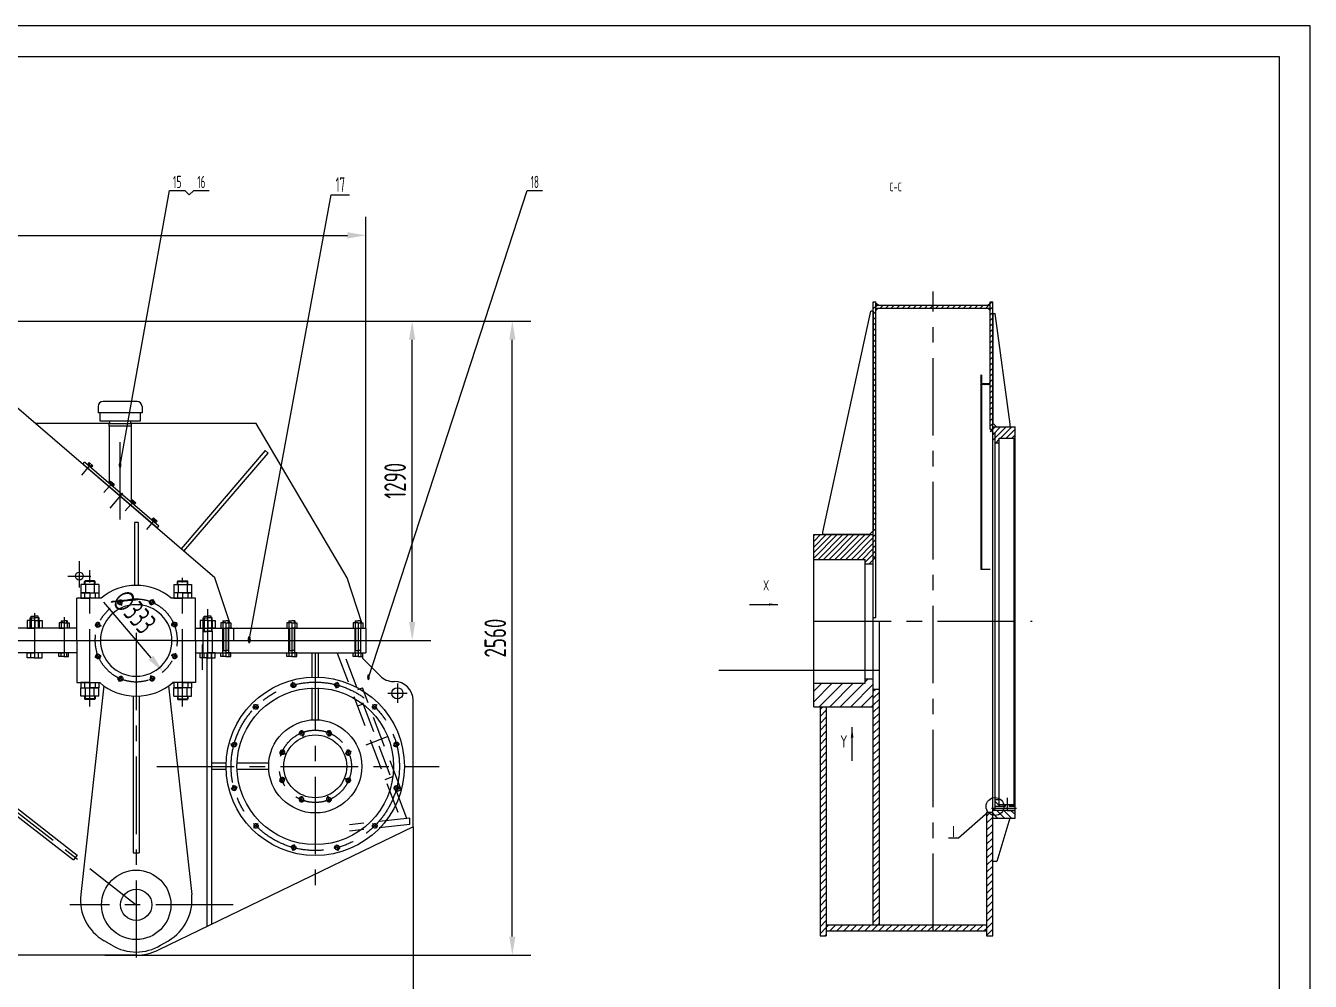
# Model space of a CAD drawing. Header units: millimetres. Extents: x 9959 to 20459, y -2612 to 5102.
# Drawn here: x 15273 to 20459, y 1245 to 5102 of the extents above; entities that cross this region are included whole.
import ezdxf
from ezdxf.enums import TextEntityAlignment as Align

# ---------------------------------------------------------------- set-up
doc = ezdxf.new("R2010")
doc.units = ezdxf.units.MM
doc.header["$LTSCALE"] = 250
doc.linetypes.add('F', pattern=[0.75, 0.5, -0.25])
doc.linetypes.add('G', pattern=[2, 1.25, -0.25, 0.25, -0.25])
for name, color, linetype in [('01', 7, 'Continuous'), ('02', 1, 'Continuous'), ('04', 2, 'F'), ('05', 4, 'G'), ('08', 1, 'Continuous'), ('10', 1, 'Continuous'), ('11', 3, 'Continuous')]:
    doc.layers.add(name, color=color, linetype=linetype)
doc.styles.get("Standard").update_dxf_attribs({"font": 'isocp', "width": 0.707, "bigfont": 'intecad.shx'})
doc.dimstyles.new('INTE', dxfattribs={"dimscale": 25, "dimtxt": 3.5, "dimasz": 3, "dimexe": 3, "dimexo": 0, "dimgap": 1, "dimtad": 1, "dimdec": 3, "dimdsep": 46, "dimtxsty": 'Standard', "dimcen": 0, "dimclrd": 1, "dimclre": 1, "dimclrt": 3, "dimaunit": 1, "dimadec": 4, "dimazin": 0, "dimtfac": 1, "dimtdec": 3, "dimtmove": 0, "dimatfit": 0, "dimfxl": 1, "dimarcsym": 0})
pattern_1 = [(45, (15069.565, -78.582), (-14.142136, 14.142136), [])]
pattern_2 = [(45, (52453.233, 1030.323), (-11.22532, 11.22532), [])]

# ---------------------------------------------------------------- blocks, each defined once
blk = doc.blocks.new('*D14')
at = {"layer": '08', "color": 1, "lineweight": -2}
for p, q in [((14832, 3909.4), (16908.6, 3909.4)), ((16833.6, 2695.4), (16833.6, 3834.4)), ((16646.6, 2620.4), (16908.6, 2620.4))]:
    blk.add_line(p, q, dxfattribs=at)
at = {"layer": '08', "color": 1}
for points in [[(16821.1, 3834.4), (16846.1, 3834.4), (16833.6, 3909.4)], [(16821.1, 2695.4), (16846.1, 2695.4), (16833.6, 2620.4)]]:
    blk.add_solid(points, dxfattribs=at)
at = {"layer": 'Defpoints', "color": 0}
for p in [(14832, 3909.4), (16833.6, 3909.4), (16646.6, 2620.4)]:
    blk.add_point(p, dxfattribs=at)
at = {"layer": '08', "color": 3, "insert": (16764.8, 3264.9), "char_height": 87.5, "attachment_point": 5, "rotation": 90}
blk.add_mtext('1290', dxfattribs=at)
blk = doc.blocks.new('*U9', base_point=(11625.8, 546.3))
at = {"layer": '01'}
blk.add_circle((11625.8, 546.3), 8, dxfattribs=at)
at = {"layer": '02'}
blk.add_arc((11625.8, 546.3), 10, 260, 170, dxfattribs=at)
at = {"layer": '05'}
for p, q in [((11638.8, 546.3), (11612.8, 546.3)), ((11625.8, 559.3), (11625.8, 533.3))]:
    blk.add_line(p, q, dxfattribs=at)
blk = doc.blocks.new('*U8', base_point=(12521.7, 1470.9))
at = {"layer": '01'}
blk.add_circle((12521.7, 1470.9), 8, dxfattribs=at)
at = {"layer": '02'}
blk.add_arc((12521.7, 1470.9), 10, 260, 170, dxfattribs=at)
at = {"layer": '05'}
for p, q in [((12534.7, 1470.9), (12508.7, 1470.9)), ((12521.7, 1483.9), (12521.7, 1457.9))]:
    blk.add_line(p, q, dxfattribs=at)
blk = doc.blocks.new('*U7', base_point=(11638.2, 1614.9))
at = {"layer": '01'}
blk.add_circle((11638.2, 1614.9), 8, dxfattribs=at)
at = {"layer": '02'}
blk.add_arc((11638.2, 1614.9), 10, 260, 170, dxfattribs=at)
at = {"layer": '05'}
for p, q in [((11651.2, 1614.9), (11625.2, 1614.9)), ((11638.2, 1627.9), (11638.2, 1601.9))]:
    blk.add_line(p, q, dxfattribs=at)
blk = doc.blocks.new('*U11', base_point=(12521.7, 1470.9))
at = {"layer": '01'}
blk.add_circle((12521.7, 1470.9), 8, dxfattribs=at)
at = {"layer": '02'}
blk.add_arc((12521.7, 1470.9), 10, 260, 170, dxfattribs=at)
at = {"layer": '05'}
for p, q in [((12534.7, 1470.9), (12508.7, 1470.9)), ((12521.7, 1483.9), (12521.7, 1457.9))]:
    blk.add_line(p, q, dxfattribs=at)
blk = doc.blocks.new('*U12')
at = {"layer": '01'}
for p, q in [((-31, 0), (-31, 30.4)), ((-31, 30.4), (0, 30.4)), ((-31, 18), (0, 18)), ((0, 30.4), (0, 0)), ((0, -30.4), (0, 0)), ((-31, 0), (-31, -30.4)), ((-31, -18), (0, -18)), ((-31, -30.4), (0, -30.4))]:
    blk.add_line(p, q, dxfattribs=at)
at = {"layer": '05'}
blk.add_line((-32.1, 0), (1.1, 0), dxfattribs=at)
blk = doc.blocks.new('*D20')
at = {"layer": '08', "color": 1, "lineweight": -2}
blk.add_line((15587.4, 2774.6), (15779.1, 2550.9), dxfattribs=at)
at = {"layer": '08', "color": 1}
blk.add_solid([(15788.6, 2559), (15769.6, 2542.8), (15827.9, 2493.9)], dxfattribs=at)
at = {"layer": 'Defpoints', "color": 0}
for p in [(15611.2, 2746.8), (15827.9, 2493.9)]:
    blk.add_point(p, dxfattribs=at)
at = {"layer": '08', "color": 3, "insert": (15711.1, 2736), "char_height": 87.5, "attachment_point": 5, "rotation": 310.5872}
blk.add_mtext('∅333', dxfattribs=at)
blk = doc.blocks.new('*U25')
at = {"layer": '01'}
for p, q in [((-21, 0), (-21, 36)), ((-21, 36), (0, 36)), ((-21, 21), (0, 21)), ((0, 36), (0, 0)), ((0, -36), (0, 0)), ((-21, 0), (-21, -36)), ((-21, -21), (0, -21)), ((-21, -36), (0, -36))]:
    blk.add_line(p, q, dxfattribs=at)
at = {"layer": '05'}
blk.add_line((-22.1, 0), (1.1, 0), dxfattribs=at)
blk = doc.blocks.new('*D29')
at = {"layer": '08', "color": 1, "lineweight": -2}
for p, q in [((12049, 2620.4), (12049, 4330.5)), ((16647, 2670.4), (16647, 4330.5)), ((12124, 4255.5), (16572, 4255.5))]:
    blk.add_line(p, q, dxfattribs=at)
at = {"layer": '08', "color": 1}
for points in [[(12124, 4268), (12124, 4243), (12049, 4255.5)], [(16572, 4268), (16572, 4243), (16647, 4255.5)]]:
    blk.add_solid(points, dxfattribs=at)
at = {"layer": 'Defpoints', "color": 0}
for p in [(16647, 4255.5), (16647, 2670.4), (12049, 2620.4)]:
    blk.add_point(p, dxfattribs=at)
at = {"layer": '08', "color": 3, "insert": (14348.4, 4324.3), "char_height": 87.5, "attachment_point": 5}
blk.add_mtext('4597.2', dxfattribs=at)
blk = doc.blocks.new('*D30')
at = {"layer": '08', "color": 1, "lineweight": -2}
for p, q in [((11858.5, 1867.9), (11858.5, 502.9)), ((16837.5, 1867.9), (16837.5, 502.9)), ((11933.5, 577.9), (16762.5, 577.9))]:
    blk.add_line(p, q, dxfattribs=at)
at = {"layer": '08', "color": 1}
for points in [[(11933.5, 590.4), (11933.5, 565.4), (11858.5, 577.9)], [(16762.5, 590.4), (16762.5, 565.4), (16837.5, 577.9)]]:
    blk.add_solid(points, dxfattribs=at)
at = {"layer": 'Defpoints', "color": 0}
for p in [(11858.5, 1867.9), (16837.5, 1867.9), (16837.5, 577.9)]:
    blk.add_point(p, dxfattribs=at)
at = {"layer": '08', "color": 3, "insert": (14348, 646.7), "char_height": 87.5, "attachment_point": 5}
blk.add_mtext('4979', dxfattribs=at)
blk = doc.blocks.new('*D31')
at = {"layer": '08', "color": 1, "lineweight": -2}
for p, q in [((16878.6, 3909.4), (17312.9, 3909.4)), ((17237.9, 1425.4), (17237.9, 3834.4)), ((15592.7, 1350.4), (17312.9, 1350.4))]:
    blk.add_line(p, q, dxfattribs=at)
at = {"layer": '08', "color": 1}
for points in [[(17225.4, 3834.4), (17250.4, 3834.4), (17237.9, 3909.4)], [(17225.4, 1425.4), (17250.4, 1425.4), (17237.9, 1350.4)]]:
    blk.add_solid(points, dxfattribs=at)
at = {"layer": 'Defpoints', "color": 0}
for p in [(16878.6, 3909.4), (17237.9, 3909.4), (15592.7, 1350.4)]:
    blk.add_point(p, dxfattribs=at)
at = {"layer": '08', "color": 3, "insert": (17169.1, 2629.9), "char_height": 87.5, "attachment_point": 5, "rotation": 90}
blk.add_mtext('2560', dxfattribs=at)
blk = doc.blocks.new('*U55')
at = {"layer": '01'}
for points in [[(415, 292), (25, 292)], [(415, 5), (415, 292)]]:
    blk.add_lwpolyline(points, dxfattribs=at)
at = {"layer": '02'}
for points in [[(420, 297), (0, 297)], [(420, 0), (420, 297)]]:
    blk.add_lwpolyline(points, dxfattribs=at)

msp = doc.modelspace()

# ---------------------------------------------------------------- hatches: boundary and pattern name
at = {"layer": '02'}
h = msp.add_hatch(dxfattribs=at)
h.set_pattern_fill('ANSI31', color=256, scale=5, style=0)
h.set_pattern_definition([(45, (52808.726, 1030.323), (-11.22532, 11.22532), [])])
h.paths.add_polyline_path([(18695.02, 2957.8459), (18705.02, 2957.8459), (18705.02, 3986.8459), (18695.02, 3986.8459)])
at = {"layer": '02', "linetype": 'Continuous'}
h = msp.add_hatch(dxfattribs=at)
h.set_pattern_fill('ANSI31', color=1, scale=5, style=0)
h.set_pattern_definition(pattern_2)
h.paths.add_polyline_path([(18662.42, 2947.8459), (18662.42, 2929.5959), (18695.02, 2929.5959), (18695.02, 3047.8459), (18480.02, 3047.8459), (18480.02, 2947.8459)])
h.paths.add_polyline_path([(18480.02, 3047.8459), (18454.42, 3047.8459), (18454.42, 2947.8459), (18480.02, 2947.8459)])
at = {"layer": '02'}
h = msp.add_hatch(dxfattribs=at)
h.set_pattern_fill('_USER', color=256, scale=30, angle=45, style=0, pattern_type=0)
h.set_pattern_definition([(45, (15069.565, -78.582), (-21.2132, 21.2132), [])])
h.paths.add_polyline_path([(18695.02, 2352.8459), (18695.02, 2466.0959), (18662.42, 2466.0959), (18662.42, 2447.8459), (18454.42, 2447.8459), (18454.42, 2352.8459)])
h = msp.add_hatch(dxfattribs=at)
h.set_pattern_fill('_USER', color=256, scale=20, angle=45, style=0, pattern_type=0)
h.set_pattern_definition(pattern_1)
h.paths.add_polyline_path([(18505.02, 2352.8459), (18480.02, 2352.8459), (18480.02, 1630.8459), (18505.02, 1630.8459)])
h.paths.add_polyline_path([(18505.02, 1630.8459), (18480.02, 1630.8459), (18480.02, 1427.8459), (18505.02, 1427.8459)])
h.paths.add_polyline_path([(18720.02, 1630.8459), (18695.02, 1630.8459), (18695.02, 1472.8459), (18720.02, 1472.8459)])
h.paths.add_polyline_path([(18720.02, 2424.4771), (18695.02, 2424.4771), (18695.02, 1630.8459), (18720.02, 1630.8459)])
h.paths.add_polyline_path([(19177.02, 1927.273), (19152.02, 1927.273), (19152.02, 1630.8459), (19177.02, 1630.8459)])
h.paths.add_polyline_path([(19177.02, 1630.8459), (19152.02, 1630.8459), (19152.02, 1427.8459), (19177.02, 1427.8459)])
h = msp.add_hatch(dxfattribs=at)
h.set_pattern_fill('_USER', color=256, scale=20, angle=135, style=0, pattern_type=0)
h.set_pattern_definition([(135, (15069.565, -78.582), (-14.142136, -14.142136), [])])
h.paths.add_polyline_path([(19227.22, 1958.1959), (19203.72, 1958.1959), (19203.72, 1977.0959), (19186.52, 1977.0959), (19186.52, 1950.3459), (19227.22, 1950.3459)])
h.paths.add_polyline_path([(19267.22, 1958.1959), (19243.22, 1958.1959), (19243.22, 1951.9794), (19267.22, 1951.9794)])
h.paths.add_polyline_path([(19267.22, 1951.9794), (19243.22, 1951.9794), (19243.22, 1950.3459), (19267.22, 1950.3459)])
h.paths.add_polyline_path([(19267.22, 1934.3459), (19237.0684, 1934.3459), (19237.0684, 1932.7125), (19267.22, 1932.7125)])
h.paths.add_polyline_path([(19267.22, 1932.7125), (19237.0684, 1932.7125), (19235.7258, 1934.3459), (19177.02, 1934.3459), (19177.02, 1903.8459), (19267.22, 1903.8459)])
at = {"layer": '02', "linetype": 'Continuous'}
h = msp.add_hatch(dxfattribs=at)
h.set_pattern_fill('_USER', color=1, scale=20, angle=45, style=0, pattern_type=0)
h.set_pattern_definition(pattern_1)
h.paths.add_polyline_path([(18505.02, 1472.8459), (18505.02, 1447.8459), (18937.02, 1447.8459), (18937.02, 1472.8459)])
h.paths.add_polyline_path([(19152.02, 1447.8459), (19152.02, 1472.8459), (18937.02, 1472.8459), (18937.02, 1447.8459)])
at = {"layer": '10'}
h = msp.add_hatch(dxfattribs=at)
h.set_pattern_fill('ANSI31', color=256, scale=5, style=0)
h.set_pattern_definition(pattern_2)
h.paths.add_polyline_path([(18705.02, 3973.8459), (18705.02, 3961.8459), (19167.02, 3961.8459), (19167.02, 3973.8459)])
h = msp.add_hatch(dxfattribs=at)
h.set_pattern_fill('ANSI31', color=256, scale=5, style=0)
h.set_pattern_definition(pattern_2)
h.paths.add_polyline_path([(19177.02, 3986.8459), (19167.02, 3986.8459), (19167.02, 3453.3459), (19177.02, 3453.3459)])
h = msp.add_hatch(dxfattribs=at)
h.set_pattern_fill('ANSI31', color=256, style=0)
h.set_pattern_definition([(45, (52453.2328, 1030.3226), (-2.24506403, 2.24506403), [])])
h.paths.add_polyline_path([(19132.52, 3690.8459), (19129.02, 3690.8459), (19129.02, 3652.8459), (19167.02, 3652.8459), (19167.02, 3656.3459), (19132.52, 3656.3459)])
h = msp.add_hatch(dxfattribs=at)
h.set_pattern_fill('ANSI31', color=256, scale=5, style=0)
h.set_pattern_definition(pattern_2)
h.paths.add_polyline_path([(19267.22, 3437.4959), (19267.22, 3482.8459), (19177.02, 3482.8459), (19177.02, 3418.5959), (19203.72, 3418.5959), (19203.72, 3437.4959)])

# ---------------------------------------------------------------- linework, layer by layer
for p, q in [((14595.657, 2620.3816), (15575.057, 2620.3816)), ((18505.02, 1472.8459), (19152.02, 1472.8459)), ((18480.02, 1427.8459), (18505.02, 1427.8459)), ((18480.02, 1427.8459), (18505.02, 1427.8459)), ((18505.02, 1447.8459), (19152.02, 1447.8459)), ((19152.02, 1427.8459), (19177.02, 1427.8459))]:
    msp.add_line(p, q)
at = {"layer": '01', "color": 7, "linetype": 'Continuous'}
for p, q in [((18492.02, 3057.8459), (18685.02, 3949.8459)), ((18695.02, 3949.8459), (18685.02, 3949.8459)), ((18695.02, 3986.8459), (18705.02, 3986.8459)), ((18695.02, 3949.8459), (18695.02, 3062.8459)), ((19167.02, 3986.8459), (19177.02, 3986.8459)), ((19177.02, 3939.8459), (19177.02, 3497.8459)), ((19177.02, 3939.8459), (19187.02, 3939.8459)), ((19247.02, 3492.8459), (19187.02, 3939.8459)), ((19129.02, 3690.8459), (19129.02, 2906.4424)), ((19132.52, 3690.8459), (19129.02, 3690.8459)), ((19132.52, 3690.8459), (19132.52, 3656.3459)), ((19167.02, 3652.8459), (19129.02, 3652.8459)), ((19167.02, 3656.3459), (19132.52, 3656.3459)), ((19132.52, 3652.8459), (19132.52, 2906.4424)), ((15565.9719, 3564.8793), (15565.9719, 3538.8793)), ((15573.4719, 3504.8793), (15573.4719, 3538.8793)), ((15611.9719, 3496.3816), (15312.3286, 3496.3816)), ((16203.557, 3496.3816), (15696.9719, 3496.3816)), ((16570.557, 2873.3816), (16203.557, 3496.3816)), ((19192.02, 3482.8459), (19177.02, 3497.8459)), ((19192.02, 3482.8459), (19247.02, 3482.8459)), ((19247.02, 3482.8459), (19247.02, 3492.8459)), ((19177.02, 3456.6459), (19186.52, 3456.6459)), ((19186.52, 1939.0459), (19186.52, 3456.6459)), ((19264.22, 1958.1959), (19264.22, 3437.4959)), ((15911.8411, 2980.9501), (16252.1975, 3376.8281)), ((16252.1975, 3376.8281), (16240.8234, 3386.6071)), ((15504.0749, 3331.5781), (15504.4593, 3332.0234)), ((15504.0749, 3331.5781), (15504.0749, 3331.5781)), ((15804.4854, 3075.1054), (15504.4584, 3332.0242)), ((15803.5949, 3074.0655), (15804.4854, 3075.1054)), ((15803.5949, 3074.0655), (15803.5949, 3074.0655)), ((18680.02, 3047.8459), (18695.02, 3062.8459)), ((18492.02, 3047.8459), (18492.02, 3057.8459)), ((18680.02, 3047.8459), (18492.02, 3047.8459)), ((19167.02, 2906.4424), (19129.02, 2906.4424)), ((15511.257, 2858.2816), (15512.9891, 2861.2816)), ((15553.257, 2858.2816), (15511.257, 2858.2816)), ((15511.257, 2846.7816), (15511.257, 2858.2816)), ((15551.525, 2861.2816), (15512.9891, 2861.2816)), ((15553.257, 2858.2816), (15551.525, 2861.2816)), ((15553.257, 2846.7816), (15553.257, 2858.2816)), ((15885.857, 2858.2816), (15887.5891, 2861.2816)), ((15885.857, 2846.7816), (15885.857, 2858.2816)), ((15885.857, 2858.2816), (15927.857, 2858.2816)), ((15887.5891, 2861.2816), (15926.125, 2861.2816)), ((15927.857, 2858.2816), (15926.125, 2861.2816)), ((15927.857, 2846.7816), (15927.857, 2858.2816)), ((16096.9843, 2691.8816), (16036.957, 2873.3816)), ((16630.5843, 2691.8816), (16570.557, 2873.3816)), ((15577.9967, 2791.7816), (15479.557, 2791.7816)), ((15479.557, 2620.3816), (15479.557, 2791.7816)), ((15959.557, 2791.7816), (15861.1173, 2791.7816)), ((15959.557, 2620.3816), (15959.557, 2791.7816)), ((18454.42, 2352.8459), (18454.42, 2697.8459)), ((19177.02, 1427.8459), (19177.02, 2697.8459)), ((19267.22, 1903.8459), (19267.22, 2697.8459)), ((16104.095, 2670.3816), (16101.236, 2679.0262)), ((16113.207, 2620.3816), (16113.207, 2670.3816)), ((15479.557, 2620.3816), (15479.557, 2450.3816)), ((15959.557, 2620.3816), (15959.557, 2450.3816)), ((16005.0571, 2570.3816), (16005.0571, 1465.8381)), ((16024.0571, 2570.3816), (16024.0571, 1475.015)), ((16633.941, 2547.3816), (16633.941, 2555.3816)), ((16633.941, 2547.3816), (16633.941, 2555.3816)), ((16633.941, 2547.3816), (16704.1811, 2477.1415)), ((15479.557, 2450.3816), (15573.3451, 2450.3816)), ((15959.557, 2450.3816), (15865.7689, 2450.3816)), ((16757.9212, 2454.8816), (16761.457, 2454.8816)), ((15511.257, 2395.3816), (15511.257, 2385.2816)), ((15553.257, 2395.3816), (15553.257, 2385.2816)), ((15885.857, 2395.3816), (15885.857, 2385.2816)), ((15927.857, 2395.3816), (15927.857, 2385.2816)), ((15553.257, 2385.2816), (15511.257, 2385.2816)), ((15511.257, 2385.2816), (15512.9891, 2382.2816)), ((15551.525, 2382.2816), (15512.9891, 2382.2816)), ((15553.257, 2385.2816), (15551.525, 2382.2816)), ((15885.857, 2385.2816), (15887.5891, 2382.2816)), ((15885.857, 2385.2816), (15927.857, 2385.2816)), ((15887.5891, 2382.2816), (15926.125, 2382.2816)), ((15927.857, 2385.2816), (15926.125, 2382.2816)), ((18454.42, 2352.8459), (18695.02, 2352.8459)), ((19152.02, 1927.273), (19152.02, 1427.8459)), ((19177.02, 1939.0459), (19186.52, 1939.0459)), ((19267.22, 1934.3459), (19177.02, 1934.3459)), ((19227.22, 1950.3459), (19186.52, 1950.3459)), ((19227.22, 1958.1959), (19227.22, 1950.3459)), ((19243.22, 1958.1959), (19243.22, 1950.3459)), ((19267.22, 1950.3459), (19243.22, 1950.3459)), ((16837.457, 1867.8816), (15807.8458, 1370.5864)), ((19245.5951, 1903.8459), (19193.3709, 1727.8499)), ((19193.3709, 1727.8499), (19177.02, 1727.8499)), ((15621.5955, 1389.9992), (15589.702, 1408.4129)), ((15719.557, 1350.3816), (14347.957, 1350.3816))]:
    msp.add_line(p, q, dxfattribs=at)
at = {"layer": '01'}
for p, q in [((18695.02, 2697.8459), (18695.02, 3986.8459)), ((18705.02, 2712.8622), (18705.02, 3986.8459)), ((18715.6073, 3973.8459), (18705.02, 3980.1961)), ((18705.02, 3973.8459), (19167.02, 3973.8459)), ((18705.02, 3961.8459), (19167.02, 3961.8459)), ((18714.6783, 3961.8459), (18705.02, 3951.8876)), ((19156.4327, 3973.8459), (19167.02, 3980.1961)), ((19157.3616, 3961.8459), (19167.02, 3951.8876)), ((19167.02, 3472.8459), (19167.02, 3986.8459)), ((19177.02, 2697.8459), (19177.02, 3986.8459)), ((16036.957, 2873.3816), (14831.957, 3909.3816)), ((15722.9719, 3584.8793), (15585.9719, 3584.8793)), ((15742.9719, 3538.8793), (15565.9719, 3538.8793)), ((15735.4719, 3538.8793), (15735.4719, 3504.8793)), ((15742.9719, 3564.8793), (15742.9719, 3538.8793)), ((15735.4719, 3504.8793), (15573.4719, 3504.8793)), ((15699.4719, 3494.8793), (15609.4719, 3494.8793)), ((15609.4719, 3494.8793), (15609.4719, 3485.8793)), ((15699.4719, 3485.8793), (15609.4719, 3485.8793)), ((15609.9719, 3485.8793), (15609.9719, 3255.0113)), ((15611.9719, 3504.8793), (15611.9719, 3494.8793)), ((15696.9719, 3504.8793), (15696.9719, 3494.8793)), ((15698.9719, 3485.8793), (15698.9719, 3178.4938)), ((15699.4719, 3494.8793), (15699.4719, 3485.8793)), ((19177.02, 3482.8459), (19267.22, 3482.8459)), ((19267.22, 2697.8459), (19267.22, 3482.8459)), ((19167.02, 3472.8459), (19177.02, 3472.8459)), ((19167.02, 3472.8459), (19177.02, 3459.1856)), ((19203.72, 2697.8459), (19203.72, 3437.4959)), ((19203.72, 3437.4959), (19267.22, 3437.4959)), ((16240.8234, 3386.6071), (15900.4669, 2990.7291)), ((19186.52, 3418.5959), (19203.72, 3418.5959)), ((15504.0749, 3331.5781), (15511.232, 3339.9028)), ((15810.7525, 3082.3907), (15511.232, 3339.9028)), ((15525.209, 3331.9649), (15523.188, 3329.6142)), ((15529.5487, 3338.1246), (15524.6593, 3332.4376)), ((15539.7111, 3319.4968), (15524.6593, 3332.4376)), ((15528.4222, 3329.2024), (15533.3117, 3334.8894)), ((15532.1852, 3325.9672), (15528.8071, 3324.7833)), ((15529.5487, 3338.1246), (15544.6006, 3325.1839)), ((15530.1642, 3323.6165), (15533.5424, 3324.8003)), ((15535.9482, 3322.732), (15540.8376, 3328.4191)), ((15539.1614, 3319.9694), (15537.1404, 3317.6187)), ((15544.6006, 3325.1839), (15539.7111, 3319.4968)), ((15611.6375, 3257.5663), (15609.6165, 3255.2157)), ((15615.9772, 3263.7261), (15611.0878, 3258.039)), ((15626.1396, 3245.0982), (15611.0878, 3258.039)), ((15614.8507, 3254.8038), (15619.7402, 3260.4909)), ((15618.6137, 3251.5686), (15615.2355, 3250.3847)), ((15615.9772, 3263.7261), (15631.0291, 3250.7853)), ((15616.5927, 3249.2179), (15619.9708, 3250.4018)), ((15622.3766, 3248.3334), (15627.2661, 3254.0205)), ((15625.5899, 3245.5708), (15623.5689, 3243.2202)), ((15631.0291, 3250.7853), (15626.1396, 3245.0982)), ((15698.0475, 3183.2677), (15696.0265, 3180.917)), ((15702.3872, 3189.4274), (15697.4977, 3183.7403)), ((15712.5496, 3170.7995), (15697.4977, 3183.7403)), ((15701.2607, 3180.5051), (15706.1502, 3186.1922)), ((15705.0237, 3177.2699), (15701.6455, 3176.0861)), ((15702.3872, 3189.4274), (15717.4391, 3176.4866)), ((15703.0027, 3174.9193), (15706.3808, 3176.1031)), ((15708.7866, 3174.0347), (15713.6761, 3179.7218)), ((15717.4391, 3176.4866), (15712.5496, 3170.7995)), ((15788.8829, 3115.1627), (15783.9934, 3109.4756)), ((15787.7564, 3106.2404), (15792.6459, 3111.9275)), ((15788.8829, 3115.1627), (15803.9348, 3102.2219)), ((15727.057, 3096.6816), (15712.057, 3096.6816)), ((15712.057, 3096.6816), (15712.057, 2842.555)), ((15727.057, 3096.6816), (15727.057, 2842.555)), ((15784.5432, 3109.0029), (15782.5222, 3106.6523)), ((15799.0453, 3096.5348), (15783.9934, 3109.4756)), ((15791.5194, 3103.0052), (15788.1412, 3101.8213)), ((15789.4984, 3100.6545), (15792.8765, 3101.8384)), ((15795.2823, 3099.77), (15800.1718, 3105.4571)), ((15803.9348, 3102.2219), (15799.0453, 3096.5348)), ((15803.5949, 3074.0655), (15810.7525, 3082.3907)), ((18454.42, 2697.8459), (18454.42, 3047.8459)), ((18454.42, 3047.8459), (18695.02, 3047.8459)), ((15489.9345, 2940.2062), (15489.9345, 2890.2062)), ((18454.42, 2947.8459), (18662.42, 2947.8459)), ((18662.42, 2697.8459), (18662.42, 2947.8459)), ((18662.42, 2929.5959), (18695.02, 2929.5959)), ((15568.267, 2846.7816), (15496.247, 2846.7816)), ((15496.247, 2846.7816), (15496.247, 2812.7816)), ((15496.247, 2812.7816), (15568.267, 2812.7816)), ((15514.252, 2846.7816), (15514.252, 2812.7816)), ((15550.262, 2846.7816), (15550.262, 2812.7816)), ((15568.267, 2846.7816), (15568.267, 2812.7816)), ((15870.847, 2846.7816), (15942.867, 2846.7816)), ((15870.847, 2846.7816), (15870.847, 2812.7816)), ((15942.867, 2812.7816), (15870.847, 2812.7816)), ((15888.852, 2846.7816), (15888.852, 2812.7816)), ((15924.862, 2846.7816), (15924.862, 2812.7816)), ((15942.867, 2846.7816), (15942.867, 2812.7816)), ((15291.8131, 2670.3816), (15291.8131, 2712.2353)), ((15291.8131, 2712.2353), (15309.8131, 2712.2353)), ((15295.8131, 2712.2353), (15295.8131, 2718.2353)), ((15295.8131, 2718.2353), (15309.8131, 2718.2353)), ((15323.8131, 2718.2353), (15309.8131, 2718.2353)), ((15327.8131, 2712.2353), (15309.8131, 2712.2353)), ((15323.8131, 2712.2353), (15323.8131, 2718.2353)), ((15327.8131, 2670.3816), (15327.8131, 2712.2353)), ((15416.653, 2699.2009), (15416.653, 2670.3816)), ((15416.653, 2699.2009), (15428.653, 2699.2009)), ((15440.653, 2699.2009), (15428.653, 2699.2009)), ((15440.653, 2699.2009), (15440.653, 2670.3816)), ((15990.457, 2657.9314), (15990.457, 2712.2353)), ((15990.457, 2712.2353), (16008.457, 2712.2353)), ((15994.457, 2712.2353), (15994.457, 2718.2353)), ((15994.457, 2718.2353), (16008.457, 2718.2353)), ((16022.457, 2718.2353), (16008.457, 2718.2353)), ((16026.457, 2712.2353), (16008.457, 2712.2353)), ((16022.457, 2712.2353), (16022.457, 2718.2353)), ((16026.457, 2657.9314), (16026.457, 2712.2353)), ((16069.461, 2699.2009), (16081.461, 2699.2009)), ((16069.461, 2699.2009), (16069.461, 2670.3816)), ((16093.461, 2699.2009), (16081.461, 2699.2009)), ((16093.461, 2699.2009), (16093.461, 2670.3816)), ((16335.961, 2699.2009), (16335.961, 2670.3816)), ((16335.961, 2699.2009), (16347.961, 2699.2009)), ((16359.961, 2699.2009), (16347.961, 2699.2009)), ((16359.961, 2699.2009), (16359.961, 2670.3816)), ((16602.961, 2699.2009), (16614.961, 2699.2009)), ((16602.961, 2699.2009), (16602.961, 2670.3816)), ((16626.961, 2699.2009), (16614.961, 2699.2009)), ((16626.961, 2699.2009), (16626.961, 2670.3816)), ((18662.42, 2447.8459), (18662.42, 2697.8459)), ((18695.02, 2712.8622), (18705.02, 2712.8622)), ((18695.02, 1472.8459), (18695.02, 2697.8459)), ((18720.02, 1472.8459), (18720.02, 2697.8459)), ((19203.72, 1959.3959), (19203.72, 2697.8459)), ((15479.557, 2670.3816), (15140.3811, 2670.3816)), ((15408.878, 2691.8816), (15408.878, 2670.3816)), ((15428.653, 2691.8816), (15408.878, 2691.8816)), ((15408.878, 2670.3816), (15428.653, 2670.3816)), ((15428.653, 2691.8816), (15448.428, 2691.8816)), ((15448.428, 2670.3816), (15428.653, 2670.3816)), ((15448.428, 2691.8816), (15448.428, 2670.3816)), ((15959.557, 2670.3816), (16646.961, 2670.3816)), ((16081.461, 2691.8816), (16061.686, 2691.8816)), ((16061.686, 2691.8816), (16061.686, 2670.3816)), ((16061.686, 2670.3816), (16081.461, 2670.3816)), ((16081.461, 2691.8816), (16101.236, 2691.8816)), ((16101.236, 2670.3816), (16081.461, 2670.3816)), ((16101.236, 2691.8816), (16101.236, 2670.3816)), ((16328.186, 2691.8816), (16328.186, 2670.3816)), ((16347.961, 2691.8816), (16328.186, 2691.8816)), ((16328.186, 2670.3816), (16347.961, 2670.3816)), ((16347.961, 2691.8816), (16367.736, 2691.8816)), ((16367.736, 2670.3816), (16347.961, 2670.3816)), ((16367.736, 2691.8816), (16367.736, 2670.3816)), ((16614.961, 2691.8816), (16595.186, 2691.8816)), ((16595.186, 2691.8816), (16595.186, 2670.3816)), ((16595.186, 2670.3816), (16614.961, 2670.3816)), ((16614.961, 2691.8816), (16634.736, 2691.8816)), ((16634.736, 2691.8816), (16634.736, 2670.3816)), ((16646.961, 2670.3816), (16646.961, 2570.3816)), ((15864.057, 2620.3816), (16646.961, 2620.3816)), ((15479.557, 2570.3816), (15140.1306, 2570.3816)), ((15279.4488, 2550.3816), (15279.4488, 2570.3816)), ((15279.4488, 2570.3816), (15309.8438, 2570.3816)), ((15309.8438, 2550.3816), (15279.4488, 2550.3816)), ((15294.6438, 2550.3816), (15294.6438, 2570.3816)), ((15340.2388, 2570.3816), (15309.8438, 2570.3816)), ((15309.8438, 2550.3816), (15340.2388, 2550.3816)), ((15325.0438, 2550.3816), (15325.0438, 2570.3816)), ((15340.2388, 2550.3816), (15340.2388, 2570.3816)), ((15406.8141, 2570.3816), (15426.8041, 2570.3816)), ((15406.8141, 2555.3816), (15406.8141, 2570.3816)), ((15426.8041, 2555.3816), (15406.8141, 2555.3816)), ((15414.8041, 2570.3816), (15414.8041, 2555.3816)), ((15446.7941, 2570.3816), (15426.8041, 2570.3816)), ((15426.8041, 2555.3816), (15446.7941, 2555.3816)), ((15438.8041, 2570.3816), (15438.8041, 2555.3816)), ((15446.7941, 2555.3816), (15446.7941, 2570.3816)), ((15959.557, 2570.3816), (16646.961, 2570.3816)), ((15978.062, 2570.3816), (16008.457, 2570.3816)), ((15978.062, 2550.3816), (15978.062, 2570.3816)), ((16008.457, 2550.3816), (15978.062, 2550.3816)), ((15993.257, 2550.3816), (15993.257, 2570.3816)), ((16038.852, 2570.3816), (16008.457, 2570.3816)), ((16008.457, 2550.3816), (16038.852, 2550.3816)), ((16023.657, 2550.3816), (16023.657, 2570.3816)), ((16038.852, 2550.3816), (16038.852, 2570.3816)), ((16061.471, 2570.3816), (16081.461, 2570.3816)), ((16061.471, 2555.3816), (16061.471, 2570.3816)), ((16081.461, 2555.3816), (16061.471, 2555.3816)), ((16069.461, 2570.3816), (16069.461, 2555.3816)), ((16101.451, 2570.3816), (16081.461, 2570.3816)), ((16081.461, 2555.3816), (16101.451, 2555.3816)), ((16093.461, 2570.3816), (16093.461, 2555.3816)), ((16101.451, 2555.3816), (16101.451, 2570.3816)), ((16327.971, 2555.3816), (16327.971, 2570.3816)), ((16327.971, 2570.3816), (16347.961, 2570.3816)), ((16347.961, 2555.3816), (16327.971, 2555.3816)), ((16335.961, 2570.3816), (16335.961, 2555.3816)), ((16367.951, 2570.3816), (16347.961, 2570.3816)), ((16347.961, 2555.3816), (16367.951, 2555.3816)), ((16359.961, 2570.3816), (16359.961, 2555.3816)), ((16367.951, 2555.3816), (16367.951, 2570.3816)), ((16429.941, 2472.1825), (16429.941, 2570.3816)), ((16454.941, 2472.1825), (16454.941, 2570.3816)), ((16594.971, 2570.3816), (16614.961, 2570.3816)), ((16594.971, 2555.3816), (16594.971, 2570.3816)), ((16614.961, 2555.3816), (16594.971, 2555.3816)), ((16602.961, 2570.3816), (16602.961, 2555.3816)), ((16614.961, 2555.3816), (16634.951, 2555.3816)), ((16626.961, 2570.3816), (16626.961, 2555.3816)), ((16634.951, 2555.3816), (16634.951, 2570.3816)), ((18720.02, 2499.8459), (18071.3008, 2499.8459)), ((18454.42, 2447.8459), (18662.42, 2447.8459)), ((18662.42, 2466.0959), (18695.02, 2466.0959)), ((15589.2218, 2436.9757), (15495.6169, 1594.4254)), ((15496.247, 2429.3816), (15568.267, 2429.3816)), ((15496.247, 2395.3816), (15496.247, 2429.3816)), ((15568.267, 2395.3816), (15496.247, 2395.3816)), ((15514.252, 2395.3816), (15514.252, 2429.3816)), ((15550.262, 2395.3816), (15550.262, 2429.3816)), ((15568.267, 2395.3816), (15568.267, 2429.3816)), ((15707.057, 2395.7291), (15707.057, 1763.1295)), ((15732.057, 2395.7291), (15732.057, 1763.1295)), ((15849.8922, 2436.9757), (15943.4972, 1594.4254)), ((15870.847, 2395.3816), (15870.847, 2429.3816)), ((15942.867, 2429.3816), (15870.847, 2429.3816)), ((15870.847, 2395.3816), (15942.867, 2395.3816)), ((15888.852, 2395.3816), (15888.852, 2429.3816)), ((15924.862, 2395.3816), (15924.862, 2429.3816)), ((15942.867, 2395.3816), (15942.867, 2429.3816)), ((16429.941, 2299.4066), (16429.941, 2428.5511)), ((16454.941, 2299.4066), (16454.941, 2428.5511)), ((18695.02, 2424.4771), (18720.02, 2424.4771)), ((16837.457, 1867.8816), (16837.457, 2378.8816)), ((18480.02, 2352.8459), (18480.02, 1427.8459)), ((18505.02, 2352.8459), (18505.02, 1427.8459)), ((14980.678, 2144.101), (15481.7056, 1754.4129)), ((14965.3295, 2124.3672), (15466.3571, 1734.6791)), ((16082.6401, 2124.8816), (16024.0571, 2124.8816)), ((16082.6401, 2099.8816), (16024.0571, 2099.8816)), ((16254.9907, 2124.8816), (16126.2715, 2124.8816)), ((16254.9907, 2099.8816), (16126.2715, 2099.8816)), ((19203.72, 1977.0959), (19186.52, 1977.0959)), ((19152.02, 1927.273), (19177.02, 1927.273)), ((19204.92, 1958.1959), (19264.22, 1958.1959)), ((19267.22, 1955.1959), (19264.22, 1958.1959)), ((19177.02, 1903.8459), (19267.22, 1903.8459)), ((15481.7056, 1754.4129), (15466.3571, 1734.6791)), ((15707.057, 1763.1295), (15732.057, 1763.1295))]:
    msp.add_line(p, q, dxfattribs=at)
at = {"layer": '01', "color": 7, "linetype": 'Continuous'}
for centre, radius in [((15489.9345, 2880.4781), 16), ((16773.957, 2407.3816), 22.5)]:
    msp.add_circle(centre, radius, dxfattribs=at)
at = {"layer": '01'}
for centre, radius in [((16442.441, 2112.3816), 360), ((16442.441, 2112.3816), 316), ((16442.441, 2112.3816), 188.142), ((16442.441, 2112.3816), 127), ((15719.557, 1553.3816), 140), ((15719.557, 1553.3816), 63.5)]:
    msp.add_circle(centre, radius, dxfattribs=at)
for centre, radius, start, end in [((15585.9719, 3564.8793), 20, 90, 180), ((15722.9719, 3564.8793), 20, 0, 90), ((15719.557, 2620.3816), 144.5, 0, 180), ((15719.557, 2620.3816), 144.5, 180, 360), ((16761.457, 2378.8816), 76, 360, 90), ((19204.92, 1959.3959), 1.2, 180, 270), ((15719.557, 1553.3816), 190.5, 239.0537678, 270), ((15719.557, 1553.3816), 190.5, 270, 300.9462322)]:
    msp.add_arc(centre, radius, start, end, dxfattribs=at)
at = {"layer": '01', "color": 7, "linetype": 'Continuous'}
for centre, radius, start, end in [((15719.557, 2620.3816), 196.9, 180, 180), ((15719.557, 2620.3816), 222.3, 50.4464848, 129.5535152), ((15719.557, 2620.3816), 225, 229.0739367, 270), ((15719.557, 2620.3816), 225, 270, 310.9260633), ((16757.9212, 2530.8816), 76, 225, 270), ((15684.952, 1573.3908), 190.5, 173.6605985, 240), ((15754.162, 1573.3908), 190.5, 300, 6.3394015), ((15719.557, 1553.3816), 203, 270, 295.7802267)]:
    msp.add_arc(centre, radius, start, end, dxfattribs=at)
at = {"layer": '02'}
for p, q in [((15654.4719, 3326.0767), (15854.2321, 4436.2469)), ((15854.2321, 4436.2469), (15916.2321, 4436.2469)), ((15916.2321, 4436.2469), (15933.9098, 4418.5693)), ((15933.9098, 4418.5693), (15951.5874, 4436.2469)), ((15951.5874, 4436.2469), (16013.5874, 4436.2469)), ((16175.9484, 2620.3816), (16506.3846, 4418.85)), ((16506.3846, 4418.85), (16580.7846, 4418.85)), ((16657.1793, 2469.7782), (17297.6728, 4436.2469)), ((17297.6728, 4436.2469), (17359.6728, 4436.2469)), ((18705.02, 3133.3459), (18705.02, 3129.8459)), ((18195.5606, 2765.658), (18309.5606, 2765.658)), ((15295.4131, 2712.2353), (15295.4131, 2670.3816)), ((15324.2131, 2712.2353), (15324.2131, 2670.3816)), ((15419.053, 2699.2009), (15419.053, 2691.8816)), ((15438.253, 2699.2009), (15438.253, 2691.8816)), ((15994.057, 2712.2353), (15994.057, 2657.9314)), ((16022.857, 2712.2353), (16022.857, 2657.9314)), ((16071.861, 2699.2009), (16071.861, 2691.8816)), ((16091.061, 2699.2009), (16091.061, 2691.8816)), ((16338.361, 2699.2009), (16338.361, 2691.8816)), ((16357.561, 2699.2009), (16357.561, 2691.8816)), ((16605.361, 2699.2009), (16605.361, 2691.8816)), ((16624.561, 2699.2009), (16624.561, 2691.8816)), ((18609.4675, 2133.9317), (18609.4675, 2270.7317)), ((19159.1556, 1926.7377), (19038.4758, 1822.6229)), ((19237.0684, 1932.7125), (19235.7258, 1934.3459)), ((19237.0684, 1932.7125), (19237.0684, 1934.3459)), ((19267.22, 1932.7125), (19237.0684, 1932.7125)), ((19267.22, 1951.9794), (19243.22, 1951.9794)), ((19038.4758, 1822.6229), (18998.4758, 1822.6229))]:
    msp.add_line(p, q, dxfattribs=at)
at = {"layer": '02', "color": 1, "linetype": 'Continuous'}
for p, q in [((18705.02, 2957.8459), (18695.02, 2946.4911)), ((18695.02, 2957.8459), (18705.02, 2957.8459)), ((15512.957, 2846.7816), (15512.957, 2861.2261)), ((15551.557, 2846.7816), (15551.557, 2861.2261)), ((15887.557, 2846.7816), (15887.557, 2861.2261)), ((15926.157, 2846.7816), (15926.157, 2861.2261)), ((15512.957, 2395.3816), (15512.957, 2382.3371)), ((15551.557, 2395.3816), (15551.557, 2382.3371)), ((15887.557, 2395.3816), (15887.557, 2382.3371)), ((15926.157, 2395.3816), (15926.157, 2382.3371))]:
    msp.add_line(p, q, dxfattribs=at)
at = {"layer": '02'}
for points in [[(18273.5606, 2765.658, 9, 0, 0), (18309.5606, 2765.658, 0, 0, 0)], [(18609.4675, 2227.5317, 10.8, 0, 0), (18609.4675, 2270.7317, 0, 0, 0)]]:
    msp.add_lwpolyline(points, format="xyseb", dxfattribs=at)
msp.add_circle((19186.52, 1950.3459), 36.1408, dxfattribs=at)
at = {"layer": '04'}
for p, q in [((19162.7218, 3656.3459), (19167.02, 3660.9615)), ((19163.7119, 3652.8459), (19167.02, 3648.5442)), ((19132.52, 3100.5433), (19129.02, 3100.5433)), ((15985.441, 2604.3816), (15985.441, 2502.3816)), ((16531.4644, 2569.6991), (16785.78, 1898.6755)), ((16811.457, 1901.4678), (16557.941, 2570.3816)), ((16788.783, 2017.7281), (16632.848, 2429.1698)), ((16612.4756, 2355.9474), (16633.6451, 2363.9705)), ((16724.9968, 2059.0548), (16755.6777, 2070.6827)), ((16824.457, 1877.8816), (16824.457, 1902.8816))]:
    msp.add_line(p, q, dxfattribs=at)
at = {"layer": '04', "color": 2, "linetype": 'F'}
for p, q in [((15989.457, 2656.9314), (15990.457, 2657.9314)), ((15989.457, 2656.9314), (16008.457, 2656.9314)), ((15989.457, 2570.3816), (15989.457, 2656.9314)), ((15990.457, 2657.9314), (16008.457, 2657.9314)), ((16026.457, 2657.9314), (16008.457, 2657.9314)), ((16027.457, 2656.9314), (16008.457, 2656.9314)), ((16027.457, 2656.9314), (16026.457, 2657.9314)), ((16027.457, 2570.3816), (16027.457, 2656.9314)), ((16069.461, 2570.3816), (16069.461, 2670.3816)), ((16071.861, 2670.3816), (16071.861, 2579.3816)), ((16091.061, 2670.3816), (16091.061, 2579.3816)), ((16093.461, 2570.3816), (16093.461, 2670.3816)), ((16335.961, 2570.3816), (16335.961, 2670.3816)), ((16338.361, 2670.3816), (16338.361, 2579.3816)), ((16357.561, 2670.3816), (16357.561, 2579.3816)), ((16359.961, 2570.3816), (16359.961, 2670.3816)), ((16602.961, 2570.3816), (16602.961, 2670.3816)), ((16605.361, 2670.3816), (16605.361, 2579.3816)), ((16624.561, 2670.3816), (16624.561, 2579.3816)), ((16626.961, 2570.3816), (16626.961, 2670.3816)), ((16069.461, 2579.3816), (16081.461, 2579.3816)), ((16093.461, 2579.3816), (16081.461, 2579.3816)), ((16335.961, 2579.3816), (16347.961, 2579.3816)), ((16359.961, 2579.3816), (16347.961, 2579.3816)), ((16602.961, 2579.3816), (16614.961, 2579.3816)), ((16626.961, 2579.3816), (16614.961, 2579.3816)), ((16614.1461, 2422.0819), (16632.848, 2429.1698)), ((16770.0811, 2010.6402), (16788.783, 2017.7281)), ((16824.457, 1902.8816), (16580.8115, 1876.3856)), ((16824.457, 1877.8816), (16580.8115, 1851.3537))]:
    msp.add_line(p, q, dxfattribs=at)
at = {"layer": '05', "color": 4, "linetype": 'G'}
for p, q in [((18937.02, 1447.8459), (18937.02, 4028.3686)), ((15654.4719, 3108.518), (15654.4719, 3457.188)), ((15499.599, 3288.0177), (15533.8628, 3327.8218)), ((15589.265, 3217.4715), (15623.5288, 3257.2756)), ((15664.0874, 3214.7467), (15612.6695, 3154.9412)), ((15675.6635, 3143.0987), (15709.9481, 3182.927)), ((15762.062, 3068.726), (15796.4413, 3108.6643)), ((15532.257, 2354.152), (15532.257, 2904.3109)), ((15906.857, 2354.152), (15906.857, 2872.8778)), ((18454.42, 2697.8459), (19335.9022, 2697.8459)), ((19235.22, 1985.3906), (19235.22, 1937.0186)), ((19273.1183, 1942.3459), (19172.1086, 1942.3459))]:
    msp.add_line(p, q, dxfattribs=at)
at = {"layer": '05'}
for p, q in [((15489.9345, 2926.4781), (15489.9345, 2834.4781)), ((15443.9345, 2880.4781), (15535.9345, 2880.4781)), ((15309.8131, 2547.8299), (15309.8131, 2730.9651)), ((15428.653, 2714.3601), (15428.653, 2555.3816)), ((16008.457, 2545.6588), (16008.457, 2747.3974)), ((15719.557, 2651.7676), (15719.557, 1340.5873)), ((16081.461, 2692.9333), (16081.461, 2555.3816)), ((16347.961, 2692.9333), (16347.961, 2555.3816)), ((16614.961, 2692.9333), (16614.961, 2555.3816)), ((14347.957, 2620.3816), (15719.557, 1553.3816)), ((15864.057, 2620.3816), (15575.057, 2620.3816)), ((15864.057, 2620.3816), (15575.057, 2620.3816)), ((16008.457, 2547.8299), (16008.457, 2620.3816)), ((16081.461, 2620.3816), (16081.461, 2555.3816)), ((16347.961, 2620.3816), (16347.961, 2555.3816)), ((16614.961, 2620.3816), (16614.961, 2555.3816)), ((16442.441, 2570.3816), (16442.441, 1589.7022)), ((16773.957, 2446.1843), (16773.957, 2368.5788)), ((16735.1543, 2407.3816), (16812.7598, 2407.3816)), ((16647.5094, 2199.4562), (16734.6441, 2232.4799)), ((15802.4325, 2112.3816), (16942.5862, 2112.3816)), ((16111.1126, 1553.3816), (15451.719, 1553.3816)), ((15817.5185, 1389.9992), (15849.412, 1408.4129))]:
    msp.add_line(p, q, dxfattribs=at)
msp.add_circle((16442.441, 2112.3816), 339.75, dxfattribs=at)
at = {"layer": '05', "color": 4, "linetype": 'G'}
msp.add_circle((16442.441, 2112.3816), 146, dxfattribs=at)
at = {"layer": '05'}
for start, end in [(0, 180), (180, 360)]:
    msp.add_arc((15719.557, 2620.3816), 166.5, start, end, dxfattribs=at)

# ---------------------------------------------------------------- block references
at = {"layer": '01', "xscale": 25, "yscale": 25, "zscale": 25}
msp.add_blockref('*U55', (9959.2193, -2323.3286), dxfattribs=at)
at = {"layer": '01', "rotation": 270}
for p in [(15532.257, 2791.7816), (15906.857, 2791.7816), (15532.257, 2429.3816), (15906.857, 2429.3816)]:
    msp.add_blockref('*U25', p, dxfattribs=at)
at = {"layer": '01', "xscale": -1, "rotation": 90.00000000117842}
for p in [(15309.8131, 2670.3816), (16008.457, 2670.3816)]:
    msp.add_blockref('*U12', p, dxfattribs=at)
at = {"layer": '05', "xscale": -1}
for name, p, rotation in [('*U11', (15655.8402, 2774.2075), 22.50000000115548), ('*U11', (15783.2738, 2774.2075), 337.5000000012013), ('*U11', (15565.7311, 2684.0984), 67.50000000133741), ('*U11', (15873.3829, 2684.0984), 292.5000000010193), ('*U8', (15565.7311, 2556.6648), 112.4999999998609), ('*U8', (15873.3829, 2556.6648), 247.4999999999266), ('*U8', (15655.8402, 2466.5556), 157.4999999999747), ('*U8', (15783.2738, 2466.5556), 202.4999999999771), ('*U9', (16354.5072, 2440.5549), 104.9999999999945), ('*U9', (16530.3748, 2440.5549), 75.00000000000556), ('*U9', (16202.2015, 2352.6211), 134.9999999999263), ('*U9', (16682.6805, 2352.6211), 44.9999999999263), ('*U9', (16114.2677, 2200.3153), 164.9999999999283), ('*U9', (16770.6143, 2200.3153), 14.99999999991713), ('*U9', (16114.2677, 2024.4478), 194.9999999999171), ('*U9', (16770.6143, 2024.4478), 344.9999999999283), ('*U9', (16202.2015, 1872.142), 224.9999999999263), ('*U9', (16682.6805, 1872.142), 314.9999999999263), ('*U9', (16354.5072, 1784.2083), 255.0000000000056), ('*U9', (16530.3748, 1784.2083), 284.9999999999944)]:
    msp.add_blockref(name, p, dxfattribs=dict(at, rotation=rotation))
at = {"layer": '05'}
for p, rotation in [((16387.3319, 2245.4268), 22.49999999997714), ((16497.5501, 2245.4268), 337.4999999999747), ((16309.3958, 2167.4907), 67.49999999992659), ((16575.4862, 2167.4907), 292.4999999998609), ((16309.3958, 2057.2725), 112.4999999998609), ((16575.4862, 2057.2725), 247.4999999999266), ((16387.3319, 1979.3364), 157.4999999999747), ((16497.5501, 1979.3364), 202.4999999999771)]:
    msp.add_blockref('*U7', p, dxfattribs=dict(at, rotation=rotation))

# ---------------------------------------------------------------- texts
at = {"layer": '01', "insert": (18759.608, 4468.3947), "char_height": 35, "width": 198.442, "attachment_point": 1}
msp.add_mtext('{\\C3;C-C}', dxfattribs=at)
at = {"layer": '02', "width": 0.605172}
for height, p, p2 in [(20, (15648.4719, 3316.0767), (15660.4719, 3316.0767)), (24, (16168.7484, 2608.3816), (16183.1484, 2608.3816)), (20, (16651.1793, 2459.7782), (16663.1793, 2459.7782))]:
    msp.add_text('●', height=height, dxfattribs=at).set_placement(p, p2, align=Align.FIT)
at = {"layer": '11'}
for s, height, width, p, p2 in [('15', 49.49747, 0.647779, (15867.7347, 4446.2469), (15902.7295, 4446.2469)), ('16', 49.49747, 0.605294, (15966.1151, 4446.2469), (15999.0598, 4446.2469)), ('17', 59.39697, 0.606, (16524.6875, 4430.85), (16562.4818, 4430.85)), ('18', 49.49747, 0.639402, (17312.0572, 4446.2469), (17345.2884, 4446.2469))]:
    msp.add_text(s, height=height, dxfattribs=dict(at, width=width)).set_placement(p, p2, align=Align.FIT)
at = {"layer": '11', "width": 0.707}
for s, height, p in [('X', 42, (18250.1576, 2809.2995)), ('Y', 50.4, (18561.6291, 2172.7724))]:
    msp.add_text(s, height=height, dxfattribs=at).set_placement(p, align=Align.BOTTOM_LEFT)
msp.add_text('Ⅰ', height=50, dxfattribs=at).set_placement((19018.4758, 1822.6229), align=Align.CENTER)

# ---------------------------------------------------------------- dimensions: what is measured, and where the dimension line sits
at = {"layer": '08'}
dim = msp.add_linear_dim(base=(16646.961, 4255.5356), p1=(12048.953, 2620.3816), p2=(16646.961, 2670.3816), text='4597.2', dimstyle='INTE', dxfattribs=at)
dim.commit()
dim.dimension.update_dxf_attribs({"geometry": '*D29', "text_midpoint": (14348.3805, 4255.5356), "dimtype": 160})
for base, p1, p2, text, picture, middle in [((16833.5796, 3909.3816), (16646.557, 2620.3816), (14831.957, 3909.3816), '1290', '*D14', (16764.821, 3264.8816)), ((17237.8935, 3909.3816), (15592.7019, 1350.3816), (16878.5796, 3909.3816), '2560', '*D31', (17169.1349, 2629.8816))]:
    dim = msp.add_linear_dim(base=base, p1=p1, p2=p2, angle=90, text=text, dimstyle='INTE', dxfattribs=at)
    dim.commit()
    dim.dimension.update_dxf_attribs({"geometry": picture, "text_midpoint": middle})
dim = msp.add_diameter_dim_2p(p1=(15611.2314, 2746.8245), p2=(15827.8826, 2493.9387), dimstyle='INTE', override={"dimtmove": 1}, dxfattribs=at)
dim.commit()
dim.dimension.update_dxf_attribs({"geometry": '*D20', "text_midpoint": (15658.8585, 2691.2318), "dimtype": 163})
dim = msp.add_linear_dim(base=(16837.457, 577.9072), p1=(11858.457, 1867.8816), p2=(16837.457, 1867.8816), dimstyle='INTE', dxfattribs=at)
dim.commit()
dim.dimension.update_dxf_attribs({"geometry": '*D30', "text_midpoint": (14347.957, 646.6572)})

doc.saveas('drawing.dxf')
